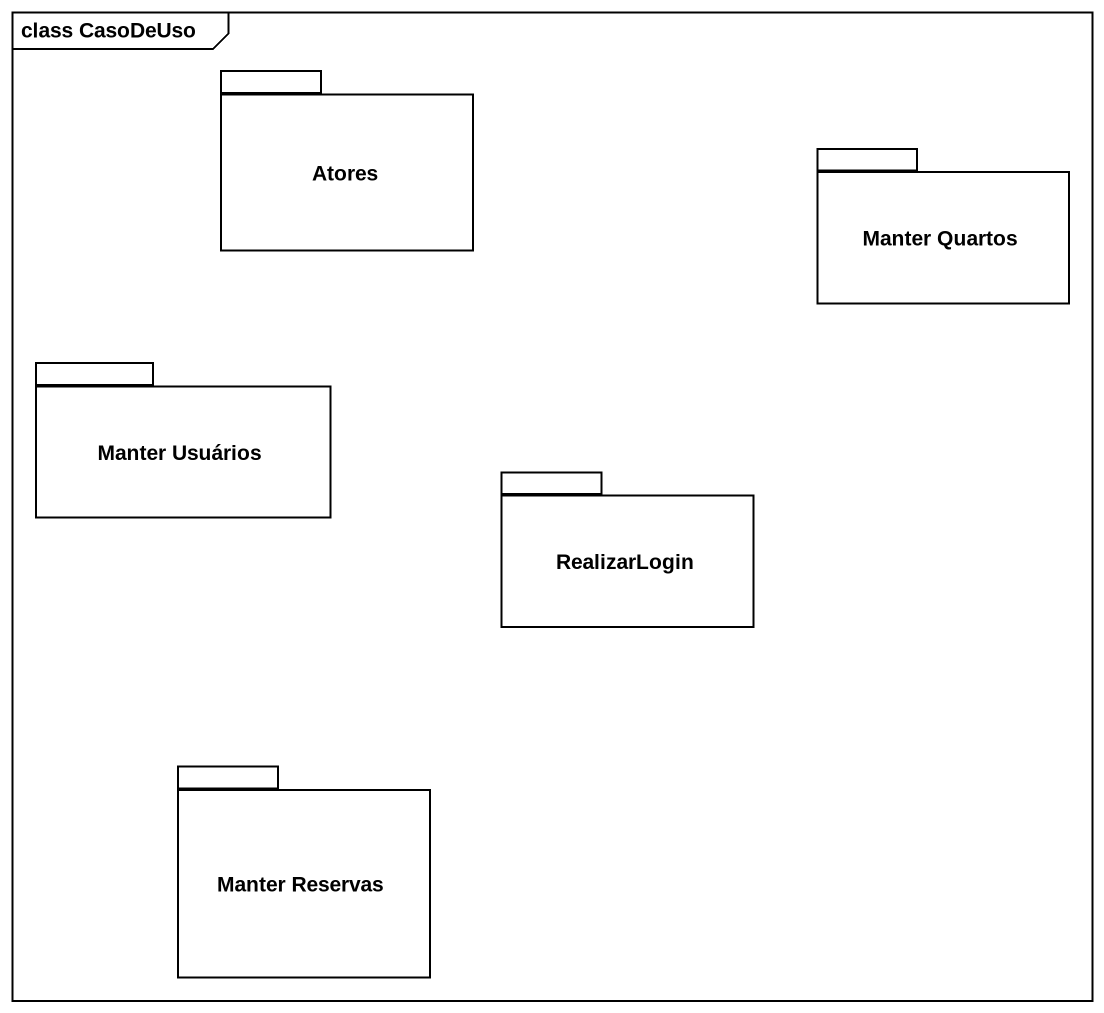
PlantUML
@startuml
mainframe class CasoDeUso
package Atores {
}
package "Manter Quartos" as Manter_Quartos {
}
package "Manter Usuários" as Manter_Usuários {
}
package RealizarLogin {
}
package "Manter Reservas" as Manter_Reservas {
}
@enduml
